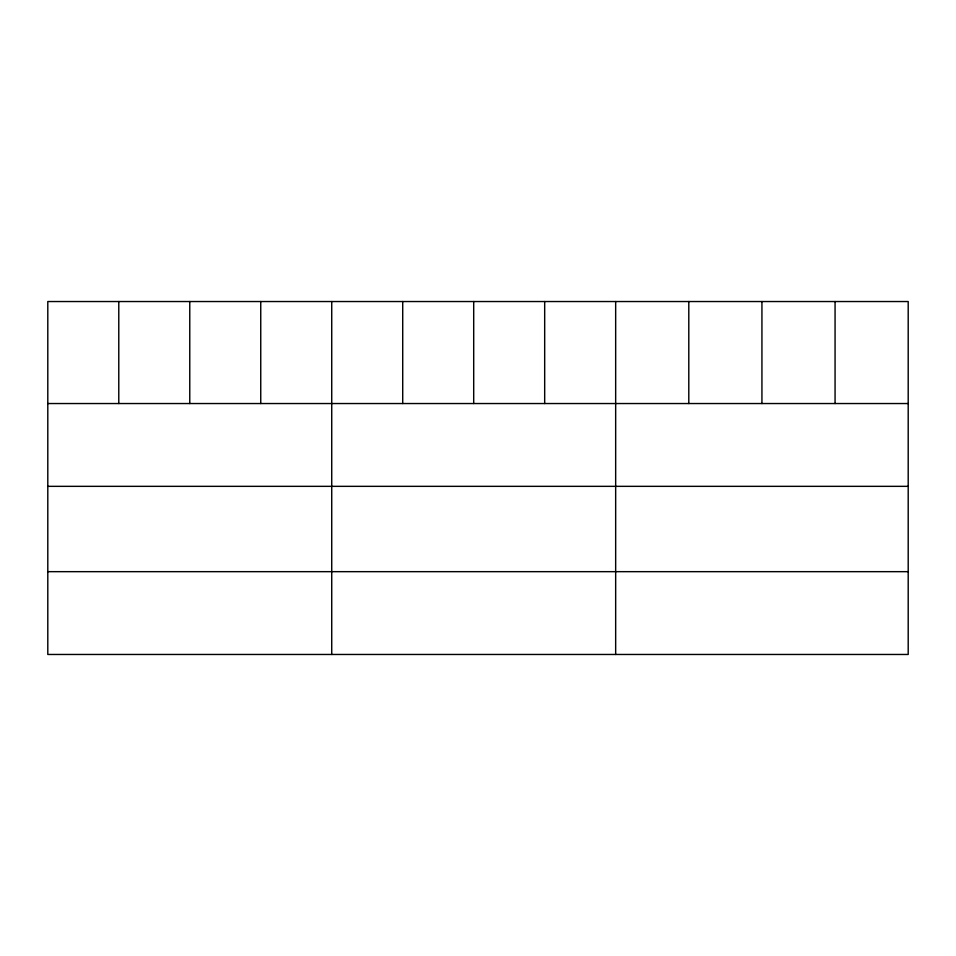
<?xml version="1.0" encoding="UTF-8"?>
<svg xmlns="http://www.w3.org/2000/svg" width="956" height="956" viewBox="0 0 956 956"><rect width="100%" height="100%" fill="white"/><g stroke="black" fill="none" stroke-linecap="round" stroke-linejoin="round"><path stroke-width="1.43" d="M908.2 486.341L908.2 301.534L47.8 301.534L47.8 654.466L908.2 654.466L908.2 486.341L47.8 486.341M47.8 403.54L908.2 403.54M47.8 571.664L908.2 571.664M835.066 301.534L835.066 403.54M761.932 301.534L761.932 403.54M688.798 301.534L688.798 403.54M615.664 301.534L615.664 654.466M544.681 301.534L544.681 403.54M473.698 301.534L473.698 403.54M402.715 301.534L402.715 403.54M331.732 301.534L331.732 654.466M260.749 301.534L260.749 403.54M189.766 301.534L189.766 403.54M118.783 301.534L118.783 403.54"/></g></svg>
